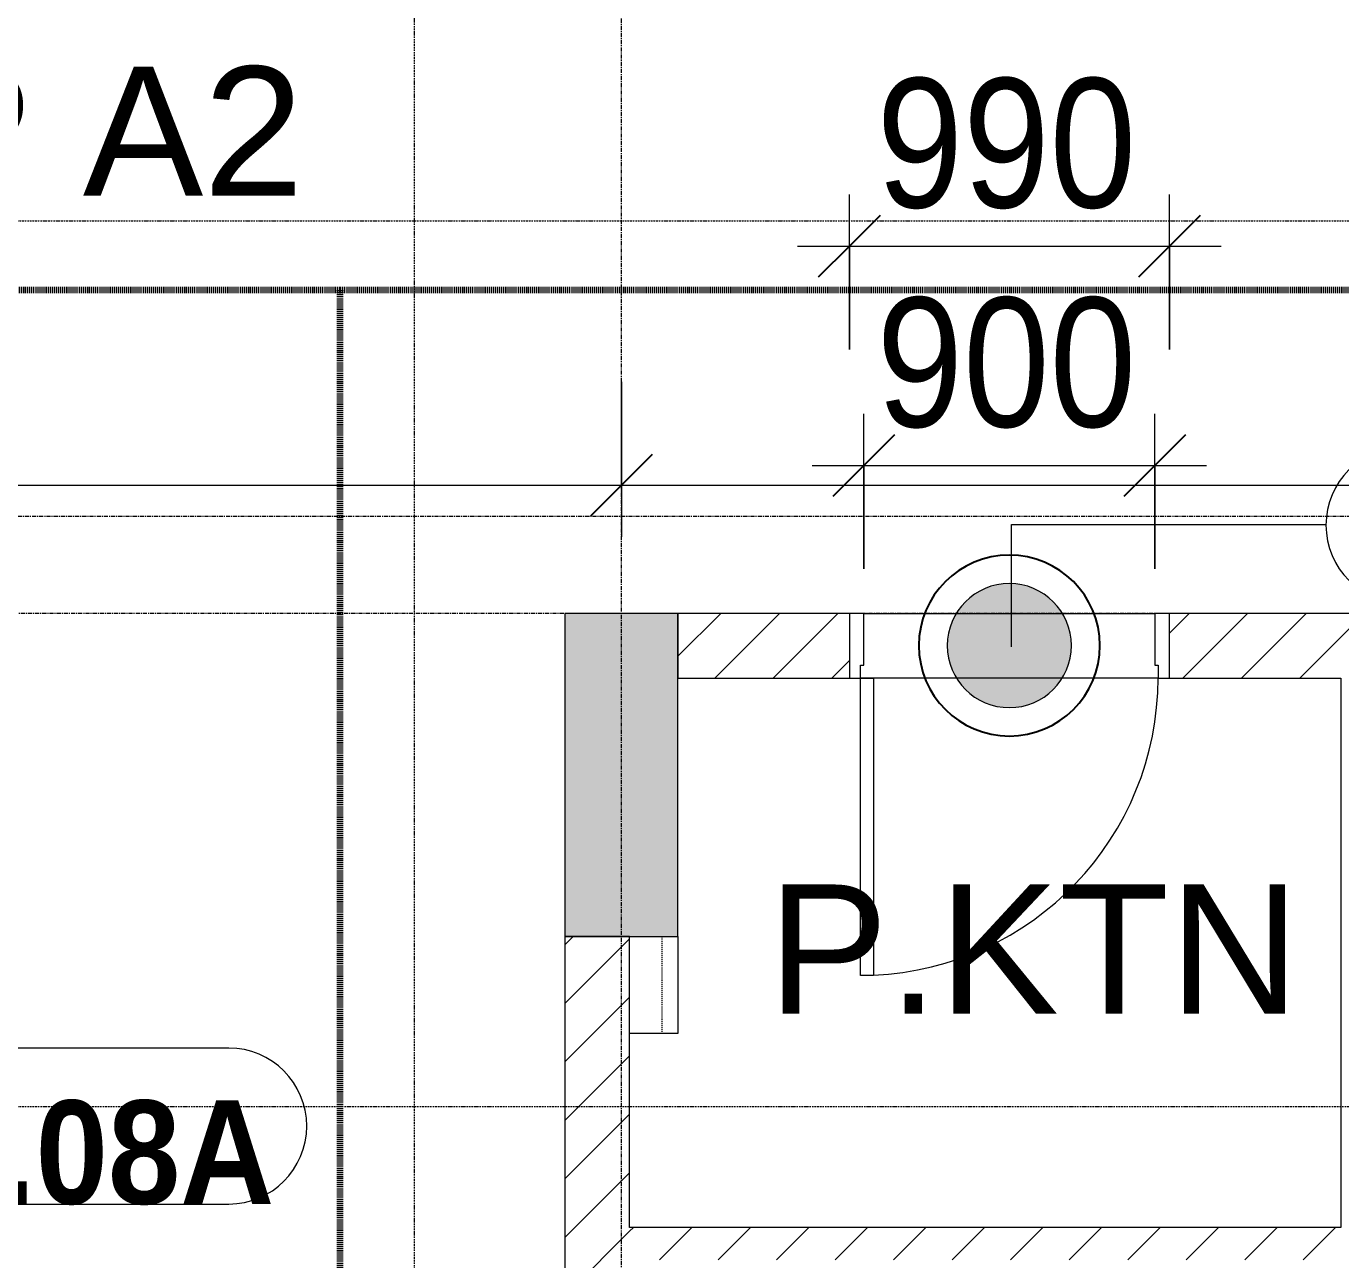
# Model space of a CAD drawing. Header units: millimetres. Extents: x 1591 to 239243, y -15958 to 82755.
# Drawn here: x 183710 to 187776, y 31537 to 35354 of the extents above; entities that cross this region are included whole.
import ezdxf

# ---------------------------------------------------------------- set-up
doc = ezdxf.new("R2010")
doc.units = ezdxf.units.MM
for name, pattern in [('1 NÉT CALL OUT', [6, 3, -3]), ('Dash 1_8_', [6.35, 3.175, -3.175]), ('Dash Dot 3_16_', [7.9375, 4.7625, -1.5875, 0, -1.5875]), ('Grid Line', [22.225, 12.7, -3.175, 3.175, -3.175])]:
    doc.linetypes.add(name, pattern=pattern)
for name, color, linetype, lineweight in [('0-1', 250, 'Continuous', 5), ('A-ANNO-DIMS', 211, 'Continuous', 9), ('A-ANNO-DIMS-160', 211, 'Continuous', 9), ('A-ANNO-NOTE', 131, 'Continuous', 9), ('A-ANNO-NOTE-1', 131, 'Continuous', 25), ('A-AREA', 32, 'Dash 1_8_', 9), ('A-AREA-IDEN', 2, 'Continuous', 9), ('A-DETL-3', 90, '1 NÉT CALL OUT', 100), ('A-DETL-GENF-2', 10, 'Continuous', 9), ('A-DOOR-3', 10, 'Continuous', 9), ('A-DOOR-FRAM-1', 10, 'Continuous', 9), ('A-DOOR-IDEN', 31, 'Continuous', 9), ('A-WALL', 113, 'Continuous', 9), ('A-WALL-3', 113, 'Continuous', 18), ('A-WALL-PATT-2', 111, 'Continuous', 9), ('G-ANNO-SYMB-1', 111, 'Dash Dot 3_16_', 18), ('S-COLS-1', 52, 'Continuous', 5), ('S-COLS-2', 250, 'Continuous', 18), ('S-COLS-3', 7, 'Continuous', 9), ('S-GRID-1', 1, 'Grid Line', 9)]:
    doc.layers.add(name, color=color, linetype=linetype, lineweight=lineweight)
doc.styles.add('Arial_9', font='arial_0.ttf', dxfattribs={"height": 400})
doc.styles.add('Arial_B_4', font='arialbd_0.ttf', dxfattribs={"width": 0.9, "height": 320})
doc.styles.add('UTM Avo', font='UTM Avo.ttf', dxfattribs={"width": 0.9, "height": 400})
doc.dimstyles.new('1_Dim_chi_tiet_2_5', dxfattribs={"dimscale": 304.8, "dimtxt": 399.720379, "dimasz": 0.629921, "dimexe": 0.524934, "dimexo": 0.0625, "dimgap": 0.052493, "dimtad": 1, "dimdec": 0, "dimrnd": 5, "dimzin": 0, "dimdsep": 46, "dimtxsty": 'UTM Avo', "dimblk1": 'OBLIQUE', "dimblk2": 'OBLIQUE', "dimsah": 1, "dimcen": 0.09, "dimdle": 0.524934, "dimazin": 0, "dimtfac": 1, "dimtdec": 4, "dimtix": 1, "dimtmove": 0, "dimatfit": 3, "dimfxl": 1.049869, "dimfxlon": 1, "dimtvp": 1, "dimtolj": 1, "dimtzin": 0, "dimarcsym": 2})
doc.dimstyles.new('1_Dim_chi_tiet_2_5_1', dxfattribs={"dimscale": 304.8, "dimtxt": 399.720379, "dimasz": 0.629921, "dimexe": 0.524934, "dimexo": 0.0625, "dimgap": 0.052493, "dimtad": 1, "dimdec": 0, "dimrnd": 5, "dimzin": 0, "dimdsep": 46, "dimtxsty": 'UTM Avo', "dimblk1": 'OBLIQUE', "dimblk2": 'OBLIQUE', "dimsah": 1, "dimcen": 0.09, "dimdle": 0.524934, "dimazin": 0, "dimtfac": 1, "dimtdec": 4, "dimtix": 1, "dimtmove": 0, "dimatfit": 3, "dimfxl": 1.049869, "dimfxlon": 1, "dimtvp": 1, "dimtolj": 1, "dimtzin": 0, "dimarcsym": 2})
pattern_1 = [(45, (101998.83, 0), (-90.50967, 90.50967), [])]

# ---------------------------------------------------------------- blocks, each defined once
blk = doc.blocks.new('NCV_TKTC_KET CAU_rvt-1-TKCS_MB TẦNG 5')
at = {"layer": 'S-COLS-1'}
blk.add_hatch(color=256, dxfattribs=at).paths.add_polyline_path([(83477.6, 32536.9), (83727.6, 32536.9), (83727.6, 33536.9), (83377.6, 33536.9), (83377.6, 32536.9), (83460.9, 32536.9)])
at = {"layer": 'S-COLS-2'}
for p, q in [((83727.6, 33536.9), (83377.6, 33536.9)), ((83377.6, 33536.9), (83377.6, 32536.9)), ((83727.6, 32536.9), (83727.6, 33536.9)), ((83377.6, 32536.9), (83727.6, 32536.9))]:
    blk.add_line(p, q, dxfattribs=at)
at = {"layer": 'S-COLS-3'}
for p, q in [((83727.6, 32536.9), (83727.6, 32236.9)), ((83727.6, 32236.9), (83577.6, 32236.9))]:
    blk.add_line(p, q, dxfattribs=at)
blk = doc.blocks.new('FD_02 - FD_03 - FD_03-KY THUAT-900x2200mm-728564-TKCS_MB TẦNG 5')
at = {"layer": 'A-DETL-GENF-2'}
for p, q in [((420, 100), (420, 1020)), ((420, 1020), (460, 1020)), ((460, 1020), (460, 100)), ((460, 100), (420, 100))]:
    blk.add_line(p, q, dxfattribs=at)
blk.add_arc((460, 100), 920, 92.4919, 180, dxfattribs=at)
at = {"layer": 'A-DOOR-FRAM-1'}
for p, q in [((-460, 100), (-495, 100)), ((-495, 100), (-495, -100)), ((-460, 60), (-460, 100)), ((495, 100), (460, 100)), ((460, 100), (460, 60)), ((495, -100), (495, 100)), ((-450, 60), (-460, 60)), ((-450, -100), (-450, 60)), ((460, 60), (450, 60)), ((450, 60), (450, -100)), ((-495, -100), (-450, -100)), ((450, -100), (495, -100))]:
    blk.add_line(p, q, dxfattribs=at)
blk = doc.blocks.new('DIMBLOCK166-TKCS_MB TẦNG 5')
at = {"layer": 'A-ANNO-DIMS-160'}
for p, q in [((186256.4, 34353.4), (186256.4, 34833.4)), ((187246.4, 34353.4), (187246.4, 34833.4)), ((186096.4, 34673.4), (187406.4, 34673.4)), ((186256.4, 34673.4), (186256.4, 34353.4)), ((187246.4, 34673.4), (187246.4, 34353.4))]:
    blk.add_line(p, q, dxfattribs=at)
at = {"layer": 'A-ANNO-DIMS-160', "lineweight": 25}
for p, q in [((186256.4, 34673.4), (186352.4, 34769.4)), ((187246.4, 34673.4), (187342.4, 34769.4)), ((186256.4, 34673.4), (186160.4, 34577.4)), ((187246.4, 34673.4), (187150.4, 34577.4))]:
    blk.add_line(p, q, dxfattribs=at)
at = {"layer": 'A-ANNO-DIMS-160', "color": 0, "insert": (186340.6, 35193), "char_height": 400, "width": 985.977, "attachment_point": 1, "line_spacing_factor": 1.110334, "style": 'UTM Avo'}
blk.add_mtext('990', dxfattribs=at)
blk = doc.blocks.new('_Oblique')
at = {"color": 0, "linetype": 'ByBlock', "lineweight": -2}
blk.add_line((-0.5, -0.5), (0.5, 0.5), dxfattribs=at)
blk = doc.blocks.new('DIMBLOCK167-TKCS_MB TẦNG 5')
at = {"layer": 'A-ANNO-DIMS-160'}
for p, q in [((186301.4, 33674.6), (186301.4, 34154.6)), ((187201.4, 33674.6), (187201.4, 34154.6)), ((186141.4, 33994.6), (187361.4, 33994.6)), ((186301.4, 33994.6), (186301.4, 33674.6)), ((187201.4, 33994.6), (187201.4, 33674.6))]:
    blk.add_line(p, q, dxfattribs=at)
at = {"layer": 'A-ANNO-DIMS-160', "lineweight": 25}
for p, q in [((186301.4, 33994.6), (186397.4, 34090.6)), ((187201.4, 33994.6), (187297.4, 34090.6)), ((186301.4, 33994.6), (186205.4, 33898.6)), ((187201.4, 33994.6), (187105.4, 33898.6))]:
    blk.add_line(p, q, dxfattribs=at)
at = {"layer": 'A-ANNO-DIMS-160', "color": 0, "insert": (186340.6, 34514.3), "char_height": 400, "width": 985.977, "attachment_point": 1, "line_spacing_factor": 1.110334, "style": 'UTM Avo'}
blk.add_mtext('900', dxfattribs=at)
blk = doc.blocks.new('STN_Door Tag - STN_Door Tag-1788670-TKCS_MB TẦNG 5')
at = {"layer": 'A-DOOR-IDEN'}
for p, q in [((-3.37, 1.495), (3.431, 1.495)), ((-3.37, -1.524), (3.431, -1.524))]:
    blk.add_line(p, q, dxfattribs=at)
for centre, start, end in [((-3.37, -0.015), 90, 270), ((3.431, -0.015), 270, 90)]:
    blk.add_arc(centre, 1.509, start, end, dxfattribs=at)
blk = doc.blocks.new('DIMBLOCK259-TKCS_MB TẦNG 5')
at = {"layer": 'A-ANNO-DIMS-160'}
for p, q in [((179351.4, 34253.5), (179351.4, 33773.5)), ((179351.4, 33933.5), (179351.4, 34253.5)), ((185551.4, 34253.5), (185551.4, 33773.5)), ((185551.4, 33933.5), (185551.4, 34253.5)), ((179351.4, 33933.5), (185551.4, 33933.5))]:
    blk.add_line(p, q, dxfattribs=at)
at = {"layer": 'A-ANNO-DIMS-160', "lineweight": 25}
for p, q in [((179351.4, 33933.5), (179447.4, 34029.5)), ((185551.4, 33933.5), (185647.4, 34029.5)), ((179351.4, 33933.5), (179255.4, 33837.5)), ((185551.4, 33933.5), (185455.4, 33837.5))]:
    blk.add_line(p, q, dxfattribs=at)
at = {"layer": 'A-ANNO-DIMS-160', "color": 0, "insert": (181903.6, 34453.1), "char_height": 400, "width": 1314.636, "attachment_point": 1, "line_spacing_factor": 1.110334, "style": 'UTM Avo'}
blk.add_mtext('6200', dxfattribs=at)
blk = doc.blocks.new('DIMBLOCK260-TKCS_MB TẦNG 5')
at = {"layer": 'A-ANNO-DIMS-160'}
for p, q in [((185551.4, 34253.5), (185551.4, 33773.5)), ((185551.4, 33933.5), (185551.4, 34253.5)), ((193751.4, 34253.5), (193751.4, 33773.5)), ((193751.4, 33933.5), (193751.4, 34253.5)), ((185551.4, 33933.5), (193751.4, 33933.5))]:
    blk.add_line(p, q, dxfattribs=at)
at = {"layer": 'A-ANNO-DIMS-160', "lineweight": 25}
for p, q in [((185551.4, 33933.5), (185647.4, 34029.5)), ((193751.4, 33933.5), (193847.4, 34029.5)), ((185551.4, 33933.5), (185455.4, 33837.5)), ((193751.4, 33933.5), (193655.4, 33837.5))]:
    blk.add_line(p, q, dxfattribs=at)
at = {"layer": 'A-ANNO-DIMS-160', "color": 0, "insert": (189103.6, 34453.1), "char_height": 400, "width": 1314.636, "attachment_point": 1, "line_spacing_factor": 1.110334, "style": 'UTM Avo'}
blk.add_mtext('8200', dxfattribs=at)
blk = doc.blocks.new('HDNDCT_GHI CHÚ CỬA CHỐNG CHÁY EI60 - HDNDCT_GHI CHÚ CỬA CHỐNG CHÁY EI60-1614697-TKCS_MB TẦNG 5')
at = {"layer": 'A-ANNO-NOTE'}
h = blk.add_hatch(color=256, dxfattribs=at)
edge = h.paths.add_edge_path()
edge.add_arc((0, 0), 1.2, 0, 180)
edge.add_arc((0, 0), 1.2, 180, 360)
for radius, start, end in [(1.75, 360, 180), (1.2, 360, 180), (1.2, 180, 360)]:
    blk.add_arc((0, 0), radius, start, end, dxfattribs=at)
at = {"layer": 'A-ANNO-NOTE-1'}
for start, end in [(360, 180), (180, 360)]:
    blk.add_arc((0, 0), 1.75, start, end, dxfattribs=at)

msp = doc.modelspace()

# ---------------------------------------------------------------- hatches: boundary and pattern name
at = {"layer": 'A-WALL-PATT-2'}
h = msp.add_hatch(dxfattribs=at)
h.set_pattern_fill('FP_1', color=256, style=0, pattern_type=2)
h.set_pattern_definition(pattern_1)
h.paths.add_polyline_path([(188651.1, 33336.9), (188651.1, 33536.9), (187246.4, 33536.9), (187246.4, 33336.9), (187876.4, 33336.9)])
h.paths.add_polyline_path([(185726.4, 33336.9), (186256.4, 33336.9), (186256.4, 33536.9), (185726.4, 33536.9), (185726.4, 33376.9)])
h.paths.add_polyline_path([(192076.4, 33336.9), (192336.4, 33336.9), (192336.4, 33536.9), (188851.1, 33536.9), (188851.1, 33336.9), (191966.8, 33336.9)])
h.paths.add_polyline_path([(193576.4, 33336.9), (193576.4, 33536.9), (193426.4, 33536.9), (193426.4, 33336.9)])
h = msp.add_hatch(dxfattribs=at)
h.set_pattern_fill('FP_1', color=256, style=0, pattern_type=2)
h.set_pattern_definition(pattern_1)
h.paths.add_polyline_path([(185518.7, 25336.9), (185576.4, 25336.9), (185576.4, 28836.9), (185376.4, 28836.9), (185376.4, 25336.9)])
h.paths.add_polyline_path([(185414.8, 29036.9), (185576.4, 29036.9), (185576.4, 32536.9), (185376.4, 32536.9), (185376.4, 29036.9)])
h = msp.add_hatch(dxfattribs=at)
h.set_pattern_fill('FP_1', color=256, style=0, pattern_type=2)
h.set_pattern_definition(pattern_1)
h.paths.add_polyline_path([(187533.7, 31536.9), (187776.4, 31536.9), (187776.4, 31636.9), (185576.4, 31636.9), (185576.4, 31536.9), (187130.7, 31536.9)])

# ---------------------------------------------------------------- linework, layer by layer
at = {"layer": 'A-AREA'}
for p, q in [((185676.4, 32536.9), (185676.4, 32236.9)), ((185676.4, 32236.9), (185576.4, 32236.9))]:
    msp.add_line(p, q, dxfattribs=at)
at = {"layer": 'A-DETL-3'}
for p, q in [((184681.4, 34537.4), (170281.4, 34537.4)), ((202821.4, 34537.4), (184681.4, 34537.4)), ((184681.4, 27136.9), (184681.4, 34537.4))]:
    msp.add_line(p, q, dxfattribs=at)
at = {"layer": 'A-DOOR-IDEN'}
for p, q in [((186757.8, 33811.8), (187730.9, 33811.7)), ((186757.8, 33433.9), (186757.8, 33811.8))]:
    msp.add_line(p, q, dxfattribs=at)
at = {"layer": 'A-WALL'}
for p, q in [((186301.4, 33536.9), (187201.4, 33536.9)), ((187211.4, 33336.9), (186291.4, 33336.9))]:
    msp.add_line(p, q, dxfattribs=at)
at = {"layer": 'A-WALL-3'}
for p, q in [((186256.4, 33536.9), (185726.4, 33536.9)), ((185726.4, 33536.9), (185726.4, 33336.9)), ((188651.1, 33536.9), (187246.4, 33536.9)), ((185726.4, 33336.9), (186256.4, 33336.9)), ((187246.4, 33336.9), (187776.4, 33336.9)), ((187776.4, 33336.9), (187776.4, 31636.9)), ((185576.4, 32536.9), (185376.4, 32536.9)), ((185376.4, 32536.9), (185376.4, 29036.9)), ((185576.4, 31636.9), (185576.4, 32536.9)), ((187776.4, 31636.9), (185576.4, 31636.9))]:
    msp.add_line(p, q, dxfattribs=at)
at = {"layer": 'G-ANNO-SYMB-1'}
for p, q in [((184910.2, 82373.8), (184910.2, 13320.5)), ((130746.6, 34751.5), (236925.7, 34751.5)), ((130746.6, 32011.5), (236925.7, 32011.5))]:
    msp.add_line(p, q, dxfattribs=at)
at = {"layer": 'S-GRID-1'}
for p, q in [((185551.4, 19118.3), (185551.4, 76659.6)), ((227946.4, 33836.9), (138442.9, 33836.9)), ((229978.4, 33536.9), (136410.9, 33536.9))]:
    msp.add_line(p, q, dxfattribs=at)

# ---------------------------------------------------------------- block references
at = {"layer": '0-1'}
msp.add_blockref('NCV_TKTC_KET CAU_rvt-1-TKCS_MB TẦNG 5', (101998.8, 0), dxfattribs=at)
at = {"layer": 'A-ANNO-NOTE', "xscale": 160, "yscale": 160, "zscale": 160}
msp.add_blockref('HDNDCT_GHI CHÚ CỬA CHỐNG CHÁY EI60 - HDNDCT_GHI CHÚ CỬA CHỐNG CHÁY EI60-1614697-TKCS_MB TẦNG 5', (186751.4, 33437.4), dxfattribs=at)
at = {"layer": 'A-DOOR-3', "rotation": 180}
msp.add_blockref('FD_02 - FD_03 - FD_03-KY THUAT-900x2200mm-728564-TKCS_MB TẦNG 5', (186751.4, 33436.9), dxfattribs=at)
at = {"layer": 'A-DOOR-IDEN', "xscale": 159.9999999999999, "yscale": 159.9999999999999, "zscale": 159.9999999999999}
for p in [(188511.5, 33812.4), (183787.6, 31953)]:
    msp.add_blockref('STN_Door Tag - STN_Door Tag-1788670-TKCS_MB TẦNG 5', p, dxfattribs=at)

# ---------------------------------------------------------------- texts
at = {"layer": 'A-AREA-IDEN', "char_height": 400, "attachment_point": 8, "line_spacing_factor": 0.936439, "style": 'Arial_9'}
for s, insert, width in [('\\pt8,16,24,32,40,48,56,64,72,80,88,96,104,112,120,128,136,144,152,160,168,176,184,192,200,208,216,224,232,240,248,256;SẢNH THÁP A2', (182550.6, 34823.5), 4043.2), ('\\pt8,16,24,32,40,48,56,64,72,80,88,96,104,112,120,128,136,144,152,160,168,176,184,192,200,208,216,224,232,240,248,256;P.KTN', (186826.8, 32298.1), 1662.4)]:
    msp.add_mtext(s, dxfattribs=dict(at, insert=insert, width=width))
at = {"layer": 'A-DOOR-IDEN', "insert": (183784.3, 31867.6), "char_height": 320, "width": 1419.84, "attachment_point": 5, "line_spacing_factor": 0.936439, "style": 'Arial_B_4'}
msp.add_mtext('\\pt7.2,14.4,21.6,28.8,36,43.2,50.4,57.6,64.8,72,79.2,86.4,93.6,100.8,108,115.2,122.4,129.6,136.8,144,151.2,158.4,165.6,172.8,180,187.2,194.4,201.6,208.8,216,223.2,230.4;FD.08A', dxfattribs=at)

# ---------------------------------------------------------------- dimensions: what is measured, and where the dimension line sits
at = {"layer": 'A-ANNO-DIMS'}
for base, p1, p2, dimstyle, override, picture, middle in [((187246.4, 34673.4), (186256.4, 34353.4), (187246.4, 34353.4), '1_Dim_chi_tiet_2_5', {"dimpost": '<>', "dimfxl": 990}, 'DIMBLOCK166-TKCS_MB TẦNG 5', (186751.4, 34896.4)), ((187201.4, 33994.6), (186301.4, 33674.6), (187201.4, 33674.6), '1_Dim_chi_tiet_2_5', {"dimpost": '<>', "dimfxl": 900}, 'DIMBLOCK167-TKCS_MB TẦNG 5', (186751.4, 34217.6)), ((185551.4, 33933.5), (179351.4, 34253.5), (185551.4, 34253.5), '1_Dim_chi_tiet_2_5_1', {"dimpost": '<>', "dimfxl": 6200}, 'DIMBLOCK259-TKCS_MB TẦNG 5', (182451.4, 34156.5)), ((193751.4, 33933.5), (185551.4, 34253.5), (193751.4, 34253.5), '1_Dim_chi_tiet_2_5_1', {"dimpost": '<>', "dimfxl": 8200}, 'DIMBLOCK260-TKCS_MB TẦNG 5', (189651.4, 34156.5))]:
    dim = msp.add_linear_dim(base=base, p1=p1, p2=p2, dimstyle=dimstyle, override=override, dxfattribs=at)
    dim.commit()
    dim.dimension.update_dxf_attribs({"geometry": picture, "text_midpoint": middle})

doc.saveas('drawing.dxf')
